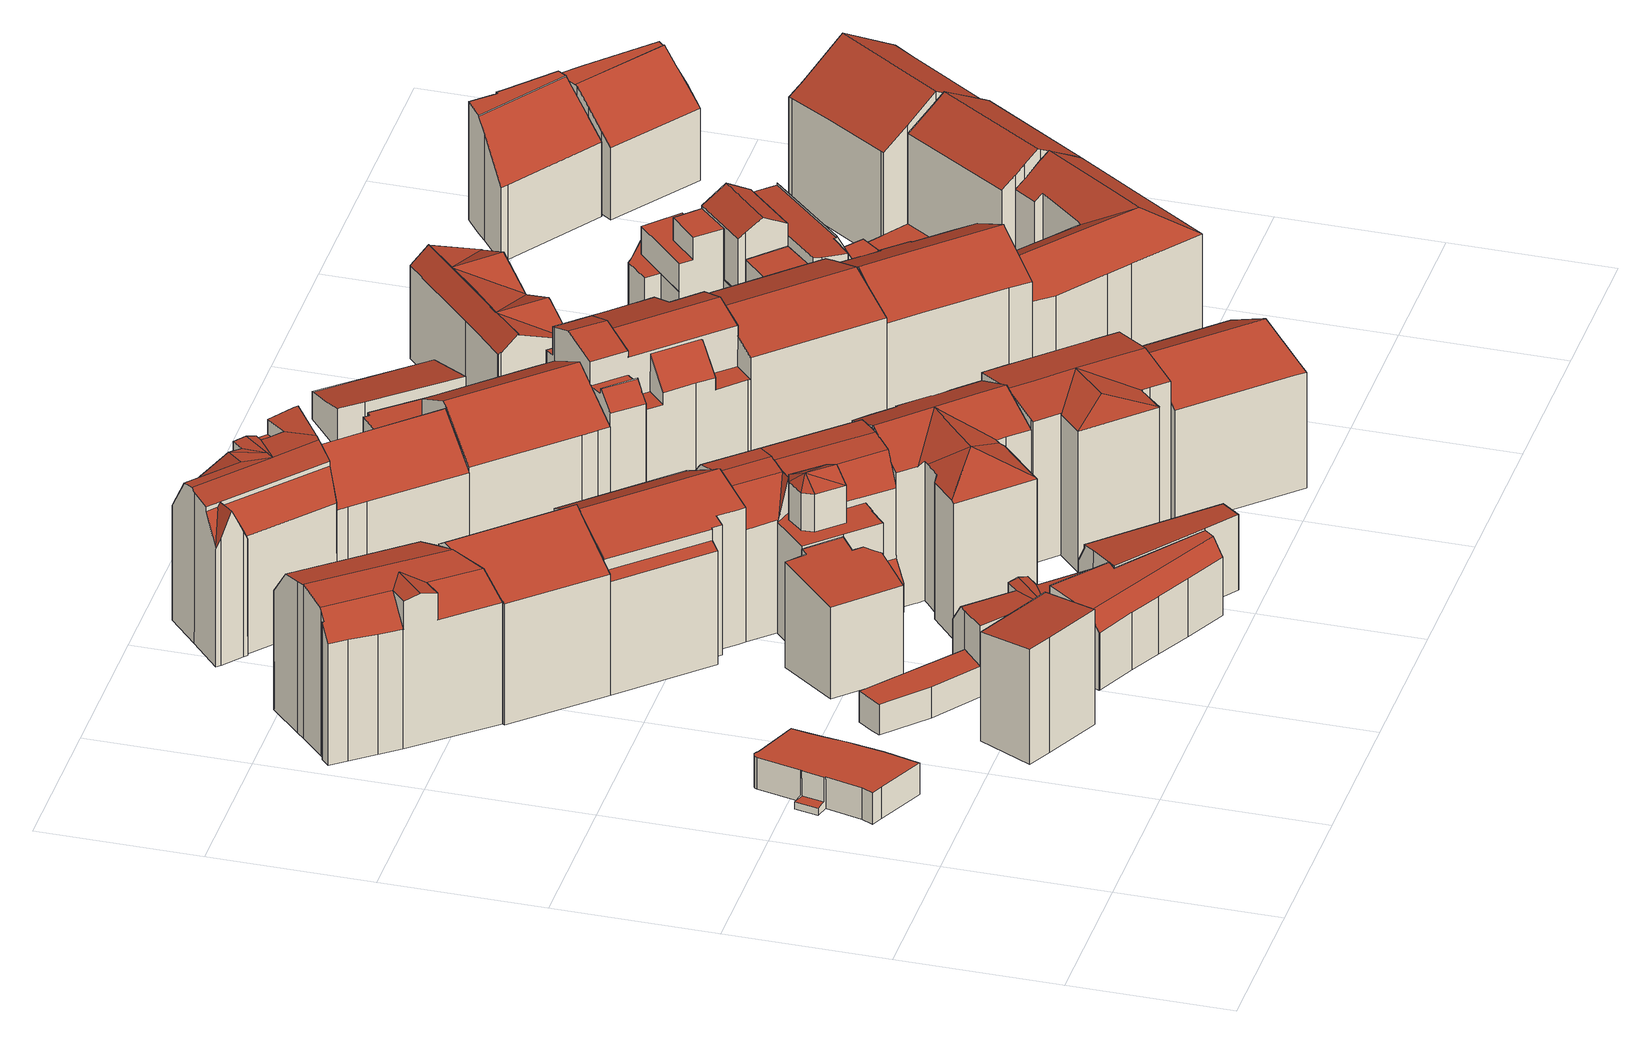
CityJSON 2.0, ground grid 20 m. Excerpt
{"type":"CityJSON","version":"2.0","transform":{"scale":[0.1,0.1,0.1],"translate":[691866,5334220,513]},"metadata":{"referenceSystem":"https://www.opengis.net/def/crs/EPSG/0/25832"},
"CityObjects":{
"building1":{"type":"Building","attributes":{"Gemeindeschluessel":"09162000","HoeheDach":"518.791","HoeheGrund":"514.599","Methode":"2000","NiedrigsteTraufeDesGebaeudes":"515.460","Geometrietyp2DReferenz":"3000","function":"31001_2000","roofType":"1000","measuredHeight":4.19},"geometry":[{"type":"MultiSurface","lod":"2","boundaries":[[[0,1,2,3]],[[4,5,6,7,8,9]],[[10,11,12,13]],[[14,15,1,0]],[[14,0,3,16,17,18,19,20,21,5,4,22,23,10,13,24,25,26,27,28]],[[29,30,17,16]],[[23,22,31,32,33,34]],[[8,7,33,32]],[[35,15,14,28]],[[8,32,31,9]],[[24,36,37,25]],[[20,38,39,21]],[[34,11,10,23]],[[25,37,40,26]],[[41,35,28,27]],[[39,6,5,21]],[[4,9,31,22]],[[13,12,36,24]],[[26,40,41,27]],[[18,42,43,19]],[[43,38,20,19]],[[17,30,42,18]],[[43,42,30,29,2,1,15,35,41,40,37,36,12,11,34,33,7,6,39,38]],[[2,29,16,3]]],"semantics":{"surfaces":[{"type":"WallSurface"},{"type":"GroundSurface"},{"type":"RoofSurface"}],"values":[0,0,0,0,1,0,0,0,0,2,0,0,0,0,0,0,0,0,0,0,0,0,2,0]}}]},
"building2":{"type":"Building","attributes":{"Gemeindeschluessel":"09162000","HoeheDach":"529.185","HoeheGrund":"513.930","Methode":"2000","NiedrigsteTraufeDesGebaeudes":"528.425","Geometrietyp2DReferenz":"3000","function":"31001_9998","roofType":"1000","measuredHeight":15.26,"storeysAboveGround":3},"geometry":[{"type":"MultiSurface","lod":"2","boundaries":[[[44,45,46,47]],[[48,49,50,51]],[[51,50,45,44]],[[47,46,52,53]],[[44,47,53,48,51]],[[50,49,52,46,45]],[[53,52,49,48]]],"semantics":{"surfaces":[{"type":"WallSurface"},{"type":"GroundSurface"},{"type":"RoofSurface"}],"values":[0,0,0,0,1,2,0]}}]},
"building3":{"type":"Building","attributes":{"Gemeindeschluessel":"09162000","HoeheDach":"534.584","HoeheGrund":"514.161","Methode":"2000","NiedrigsteTraufeDesGebaeudes":"529.910","Geometrietyp2DReferenz":"3000","function":"31001_1000","roofType":"3100","measuredHeight":20.42,"storeysAboveGround":5},"geometry":[{"type":"MultiSurface","lod":"2","boundaries":[[[54,55,56,57]],[[58,57,56,59,60]],[[61,62,63,64,65]],[[66,67,68]],[[69,70,71,66,68,72,73,74,75,76]],[[77,70,69,78]],[[65,64,79,80]],[[81,82,83,84]],[[85,86,72,68,87,79,64,63,88]],[[89,90,73,72,86]],[[91,71,70,77]],[[58,62,61,91,77,78,92,93,94,90,89,95,96,97,81,84,54,57]],[[62,58,60,88,63]],[[84,83,55,54]],[[79,98,80]],[[99,100,85,88,60,59]],[[82,81,97,101]],[[96,102,101,97]],[[95,89,86,85,100]],[[102,96,95,100,99]],[[78,69,76,92]],[[61,65,80,98,103,67,66,71,91]],[[93,75,74,94]],[[92,76,75,93]],[[103,98,79,87]],[[94,74,73,90]],[[82,101,102,99,59,56,55,83]],[[103,87,68,67]]],"semantics":{"surfaces":[{"type":"WallSurface"},{"type":"RoofSurface"},{"type":"GroundSurface"}],"values":[0,0,0,0,1,0,1,0,1,0,0,2,0,0,0,1,0,0,0,0,0,0,0,0,1,0,1,1]}}]},
"building4":{"type":"Building","attributes":{"Gemeindeschluessel":"09162000","HoeheDach":"517.897","HoeheGrund":"513.840","Methode":"1000","NiedrigsteTraufeDesGebaeudes":"517.897","Geometrietyp2DReferenz":"3000","function":"31001_2000","roofType":"1000","measuredHeight":4.06},"geometry":[{"type":"MultiSurface","lod":"2","boundaries":[[[104,105,106,107,108,109,110]],[[111,112,113,114,115,116,117]],[[117,106,105,111]],[[107,106,117,116,115,108]],[[111,105,104,112]],[[110,109,108,115,114,113]],[[112,104,110,113]]],"semantics":{"surfaces":[{"type":"RoofSurface"},{"type":"GroundSurface"},{"type":"WallSurface"}],"values":[0,1,2,2,2,2,2]}}]},
"building5":{"type":"Building","attributes":{"Gemeindeschluessel":"09162000","HoeheDach":"534.970","HoeheGrund":"514.170","Methode":"2000","NiedrigsteTraufeDesGebaeudes":"530.337","Geometrietyp2DReferenz":"3000","function":"31001_9998","roofType":"3100","measuredHeight":20.8,"storeysAboveGround":5},"geometry":[{"type":"MultiSurface","lod":"2","boundaries":[[[118,119,120,121,122,123,124]],[[125,126,127,128]],[[129,130,125,128,61,62,131,58,132,133,134,135]],[[134,120,119,135]],[[61,136,137,62]],[[137,124,123,58,131,62]],[[130,138,126,125]],[[126,138,118,124,137,136,127]],[[128,127,136,61]],[[133,121,120,134]],[[130,129,135,119,118,138]],[[58,123,122,132]],[[132,122,121,133]]],"semantics":{"surfaces":[{"type":"RoofSurface"},{"type":"WallSurface"},{"type":"GroundSurface"}],"values":[0,1,2,1,1,1,1,0,1,1,1,1,1]}}]},
"building6":{"type":"Building","attributes":{"Gemeindeschluessel":"09162000","HoeheDach":"528.688","HoeheGrund":"514.260","Methode":"2000","NiedrigsteTraufeDesGebaeudes":"526.468","Geometrietyp2DReferenz":"3000","function":"31001_9998","roofType":"2100","measuredHeight":14.43,"storeysAboveGround":3},"geometry":[{"type":"MultiSurface","lod":"2","boundaries":[[[139,140,141,142]],[[139,142,143,144,145,146,147,148,149,150,151]],[[151,152,140,139]],[[147,153,154,148]],[[148,154,155,149]],[[150,156,152,151]],[[146,157,153,147]],[[149,155,156,150]],[[157,158,159,160,141,140,152,156,155,154,153]],[[146,145,144,159,158,157]],[[160,159,144,143,142,141]]],"semantics":{"surfaces":[{"type":"WallSurface"},{"type":"GroundSurface"},{"type":"RoofSurface"}],"values":[0,1,0,0,0,0,0,0,2,0,0]}}]},
"building7":{"type":"Building","attributes":{"Gemeindeschluessel":"09162000","HoeheDach":"523.310","HoeheGrund":"513.849","Methode":"2000","NiedrigsteTraufeDesGebaeudes":"520.308","Geometrietyp2DReferenz":"3000","function":"31001_1000","roofType":"1000","measuredHeight":9.46,"storeysAboveGround":2},"geometry":[{"type":"MultiSurface","lod":"2","boundaries":[[[161,162,163,164,165]],[[166,167,168,169]],[[170,171,172,173]],[[171,174,166,169,172]],[[166,175,167]],[[176,177,170,173,178,179]],[[178,173,172,169,168]],[[180,165,164,181,182]],[[179,178,168,167,175,182,181,183,184]],[[183,181,164]],[[176,179,184,163,162]],[[171,170,177,161,165,180,174]],[[163,184,183,164]],[[180,182,175,166,174]],[[161,177,176,162]]],"semantics":{"surfaces":[{"type":"RoofSurface"},{"type":"WallSurface"},{"type":"GroundSurface"}],"values":[0,0,1,0,1,2,1,0,1,1,1,1,0,0,1]}}]},
"building8":{"type":"Building","attributes":{"Gemeindeschluessel":"09162000","HoeheDach":"524.839","HoeheGrund":"513.891","Methode":"2000","NiedrigsteTraufeDesGebaeudes":"521.469","Geometrietyp2DReferenz":"3000","function":"31001_1000","roofType":"2100","measuredHeight":10.95,"storeysAboveGround":3},"geometry":[{"type":"MultiSurface","lod":"2","boundaries":[[[185,186,187,188]],[[189,190,191,192,193,194]],[[189,194,186,185]],[[195,196,192,191]],[[197,198,199,177]],[[177,199,200,176]],[[201,202,198,197]],[[203,204,205,206]],[[207,208,202,201]],[[204,187,186,194,193,202,208,205]],[[176,200,196,195]],[[193,192,196,200,199,198,202]],[[189,185,188,203,206,207,201,197,177,176,195,191,190]],[[206,205,208,207]],[[204,203,188,187]]],"semantics":{"surfaces":[{"type":"WallSurface"},{"type":"RoofSurface"},{"type":"GroundSurface"}],"values":[0,0,0,0,0,0,0,0,0,1,0,1,2,0,0]}}]},
"building9":{"type":"Building","attributes":{"Gemeindeschluessel":"09162000","HoeheDach":"534.797","HoeheGrund":"514.160","Methode":"1000","NiedrigsteTraufeDesGebaeudes":"529.266","Geometrietyp2DReferenz":"3000","function":"31001_9998","roofType":"3100","measuredHeight":20.64,"storeysAboveGround":5},"geometry":[{"type":"MultiSurface","lod":"2","boundaries":[[[209,210,211,212,213,214,215]],[[216,217,218,219,220,221,222,213,212,211,125,223,130,224,135,225]],[[209,215,226,227]],[[211,210,228,125]],[[217,216,225,229,230,231]],[[218,232,233,219]],[[210,209,227,228]],[[234,235,236,135,224,130]],[[218,217,231,232]],[[135,236,229,225]],[[221,237,238,222]],[[239,232,231,230,229,236,235]],[[215,214,238,237,240,233,232,239,235,234,226]],[[222,238,214,213]],[[228,227,226,234,130,223,125]],[[220,219,233,240,237,221]]],"semantics":{"surfaces":[{"type":"WallSurface"},{"type":"GroundSurface"},{"type":"RoofSurface"}],"values":[0,1,0,0,0,0,2,0,0,0,0,2,2,0,0,0]}}]},
"building10":{"type":"Building","attributes":{"Gemeindeschluessel":"09162000","HoeheDach":"524.692","HoeheGrund":"514.184","Methode":"2000","NiedrigsteTraufeDesGebaeudes":"520.657","Geometrietyp2DReferenz":"3000","function":"31001_1000","roofType":"1000","measuredHeight":10.51,"storeysAboveGround":2},"geometry":[{"type":"MultiSurface","lod":"2","boundaries":[[[241,242,243,244,245,246]],[[246,245,247,248]],[[243,242,249,250]],[[250,251,244,243]],[[252,253,254,255]],[[256,257,253,252]],[[258,249,242,241]],[[247,245,244,251,254,253,257]],[[248,247,257,256]],[[255,258,241,246,248,256,252]],[[255,254,251,250,249,258]]],"semantics":{"surfaces":[{"type":"WallSurface"},{"type":"RoofSurface"},{"type":"GroundSurface"}],"values":[0,0,1,0,0,0,0,1,0,2,0]}}]},
"building11":{"type":"Building","attributes":{"Gemeindeschluessel":"09162000","HoeheDach":"534.163","HoeheGrund":"513.798","Methode":"2000","NiedrigsteTraufeDesGebaeudes":"529.046","Geometrietyp2DReferenz":"3000","function":"31001_1000","roofType":"3100","measuredHeight":20.36,"storeysAboveGround":4},"geometry":[{"type":"MultiSurface","lod":"2","boundaries":[[[259,260,261,262]],[[263,264,265,266,267,268]],[[269,270,271,272,273]],[[274,275,276,277,278,279]],[[280,281,282,283,284]],[[285,286,287,265,264,288,289]],[[290,260,259]],[[263,268,291,292]],[[266,293,294,267]],[[295,296,297,298,299,300]],[[299,298,301,302]],[[283,300,299,302,284]],[[303,304,305,290,293]],[[306,307,308,309,310]],[[311,312,313,314]],[[301,298,297,315,293,266,265,287]],[[281,280,271,270]],[[306,310,316,317,274,279]],[[316,310,309,318]],[[296,319,320,315,297]],[[272,301,321,285,289,273]],[[278,307,306,279]],[[296,295,282,281,270,269,288,264,263,292,311,314,322,323,317,316,318,319]],[[293,315,320,308,307,324,303]],[[322,314,313,325,262]],[[269,273,289,288]],[[277,324,307,278]],[[305,326,260,290]],[[293,290,259,294]],[[275,304,303,276]],[[292,291,312,311]],[[301,287,286,321]],[[283,282,295,300]],[[323,322,262,261,326,305,304,275]],[[272,271,280,284,302,301]],[[294,259,262,325]],[[276,303,324,277]],[[321,286,285]],[[274,317,323,275]],[[318,309,308,320,319]],[[294,325,313,312,291,268,267]],[[260,326,261]]],"semantics":{"surfaces":[{"type":"RoofSurface"},{"type":"WallSurface"},{"type":"GroundSurface"}],"values":[0,1,1,0,1,1,0,1,0,1,1,0,0,0,1,0,1,1,1,1,0,1,2,0,1,1,1,0,0,1,1,1,1,1,0,0,1,0,1,1,0,1]}}]},
"building12":{"type":"Building","attributes":{"Gemeindeschluessel":"09162000","HoeheDach":"535.360","HoeheGrund":"514.207","Methode":"2000","NiedrigsteTraufeDesGebaeudes":"517.905","Geometrietyp2DReferenz":"3000","function":"31001_9998","roofType":"3100","measuredHeight":21.15,"storeysAboveGround":4},"geometry":[{"type":"MultiSurface","lod":"2","boundaries":[[[327,328,329]],[[330,331,332,333,334,335,336]],[[331,337,332]],[[338,339,340,341]],[[332,337,342,343,344,345,346]],[[347,348,349,350]],[[351,352,353,354]],[[355,352,351,356]],[[217,218,335,334,357]],[[218,219,358,336,335]],[[359,360,338,341]],[[361,329,362,363,364,365]],[[349,348,366]],[[367,366,368]],[[333,346,369,357,334]],[[353,370,371,354]],[[366,372,373]],[[349,366,367]],[[374,375,376,377]],[[361,365,378,376,375,371,370,379,347,350,380,381,382,327,329]],[[383,378,365,364]],[[348,340,339,366]],[[384,385,355,356,374,377,383,364,363,219,218,217,225,386]],[[362,329,330,336,358]],[[366,373,368]],[[338,360,342,337,387,328]],[[379,341,340,348,347]],[[350,349,367,380]],[[328,372,339,338]],[[332,346,333]],[[382,373,372,328,327]],[[339,372,366]],[[355,385,343,342,360,359,352]],[[380,367,368,381]],[[225,217,357,369,388]],[[329,328,330,329,361]],[[384,344,343,385]],[[330,387,337,331]],[[225,388,389,386]],[[363,362,358,219]],[[346,345,389,388,369]],[[384,386,389,345,344]],[[374,356,351,354,371,375]],[[328,387,330]],[[381,368,373,382]],[[359,341,379,370,353,352]],[[377,376,378,383]]],"semantics":{"surfaces":[{"type":"WallSurface"},{"type":"RoofSurface"},{"type":"GroundSurface"}],"values":[0,1,0,0,1,0,1,0,0,0,1,0,1,1,1,0,1,1,0,1,0,1,2,1,1,1,0,0,0,0,0,1,0,0,0,1,0,0,0,0,1,0,0,0,0,0,0]}}]},
"building13":{"type":"Building","attributes":{"Gemeindeschluessel":"09162000","HoeheDach":"534.584","HoeheGrund":"513.680","Methode":"2000","NiedrigsteTraufeDesGebaeudes":"531.739","Geometrietyp2DReferenz":"3000","function":"31001_1000","roofType":"3100","measuredHeight":20.9,"storeysAboveGround":4},"geometry":[{"type":"MultiSurface","lod":"2","boundaries":[[[390,391,392,393]],[[394,395,396,397,398,399,400,401,402,392,391,403,404,405,406,407,408]],[[409,410,411,412,413]],[[414,415,416,417]],[[418,419,420,421]],[[422,408,407,423]],[[420,413,412,424,425,421]],[[414,426,427,398,397,415]],[[428,399,398,427]],[[418,429,430,431,432,419]],[[433,434,395,394,408,435]],[[436,403,391,390]],[[411,410,437,438,439,440,441,442]],[[401,400,399,428,443,444,445,402]],[[405,404,403,436,446,447,448,406]],[[449,450,451,452,395,453,409]],[[431,454,449,409,432]],[[455,454,431,430]],[[456,457,439,438,434,433,435,458]],[[458,435,408,422]],[[393,392,402,445]],[[419,432,409,413,420]],[[455,459,460,461,451,450,449,454]],[[462,463,417,416,464,452,451,461]],[[423,407,406,448]],[[464,416,415,397,396,395,452]],[[424,412,411,442]],[[438,437,410,409,453,395,434]],[[426,414,417,463,462,461,460,459,455,430,429,418,421,425,424,442,441,440,439,457,456,458,422,423,448,447,446,436,390,393,445,444,443,428,427]]],"semantics":{"surfaces":[{"type":"WallSurface"},{"type":"RoofSurface"},{"type":"GroundSurface"}],"values":[0,1,1,0,0,0,0,0,0,0,1,0,0,0,0,1,1,0,0,0,0,1,0,0,0,1,0,1,2]}}]},
"building14":{"type":"Building","attributes":{"Gemeindeschluessel":"09162000","HoeheDach":"533.730","HoeheGrund":"514.150","Methode":"2000","NiedrigsteTraufeDesGebaeudes":"528.420","Geometrietyp2DReferenz":"3000","function":"31001_1000","roofType":"3100","measuredHeight":19.58,"storeysAboveGround":5},"geometry":[{"type":"MultiSurface","lod":"2","boundaries":[[[465,466,467,468]],[[469,470,471,472,465,468,473,474,475,476,477,478]],[[475,479,480,476]],[[481,482,483,480,479,484,485,486,487]],[[475,474,488,484,479]],[[470,489,490,471]],[[491,490,489,492,481,487,467,466]],[[472,491,466,465]],[[473,468,467,487,486]],[[484,488,485]],[[477,483,482,478]],[[469,478,482,481,492]],[[469,492,489,470]],[[474,473,486,485,488]],[[476,480,483,477]],[[471,490,491,472]]],"semantics":{"surfaces":[{"type":"WallSurface"},{"type":"GroundSurface"},{"type":"RoofSurface"}],"values":[0,1,0,2,0,0,2,0,0,2,0,0,0,0,0,0]}}]},
"building15":{"type":"Building","attributes":{"Gemeindeschluessel":"09162000","HoeheDach":"534.532","HoeheGrund":"514.064","Methode":"2000","NiedrigsteTraufeDesGebaeudes":"529.172","Geometrietyp2DReferenz":"3000","function":"31001_1000","roofType":"3100","measuredHeight":20.47,"storeysAboveGround":5},"geometry":[{"type":"MultiSurface","lod":"2","boundaries":[[[493,494,495,496,497]],[[497,496,498,499]],[[500,501,502,470]],[[501,498,496,495,503,504,502]],[[469,504,503,505,478]],[[495,494,506,507,505,503]],[[499,498,501,500]],[[470,502,504,469]],[[478,505,507,508]],[[508,507,506,509]],[[509,506,494,493]],[[469,478,508,509,493,497,499,500,470]]],"semantics":{"surfaces":[{"type":"WallSurface"},{"type":"RoofSurface"},{"type":"GroundSurface"}],"values":[0,0,0,1,0,1,0,0,0,0,0,2]}}]},
"building16":{"type":"Building","attributes":{"Gemeindeschluessel":"09162000","HoeheDach":"534.280","HoeheGrund":"514.290","Methode":"2000","NiedrigsteTraufeDesGebaeudes":"533.108","Geometrietyp2DReferenz":"3000","function":"31001_1000","roofType":"3100","measuredHeight":19.99,"storeysAboveGround":4},"geometry":[{"type":"MultiSurface","lod":"2","boundaries":[[[510,511,512,513,514,515]],[[516,517,518,519,520,521]],[[522,523,524,525]],[[526,527,528,529,530,531,532,533,534,535,518,517]],[[512,511,527,526,517,516,536]],[[537,538,539,510]],[[540,541,542,543,544,545,538,537]],[[546,531,530,547]],[[513,512,536,548]],[[538,545,544,527,539]],[[549,522,525,550,543,542,541,540,515,514,513,548,521,520,519,551,552,553,554,546,547]],[[540,537,510,515]],[[535,534,533,532,531,546,554,553,552,551,519,518]],[[555,524,523,529,528,527,544]],[[539,527,511,510]],[[548,536,516,521]],[[550,525,524,555,544,543]],[[522,549,547,530,529,523]]],"semantics":{"surfaces":[{"type":"WallSurface"},{"type":"RoofSurface"},{"type":"GroundSurface"}],"values":[0,0,0,1,1,1,0,0,0,1,2,0,0,1,1,0,0,0]}}]},
"building17":{"type":"Building","attributes":{"Gemeindeschluessel":"09162000","HoeheDach":"533.535","HoeheGrund":"514.350","Methode":"2000","NiedrigsteTraufeDesGebaeudes":"529.791","Geometrietyp2DReferenz":"3000","function":"31001_9998","roofType":"3100","measuredHeight":19.18,"storeysAboveGround":5},"geometry":[{"type":"MultiSurface","lod":"2","boundaries":[[[556,557,558,559]],[[560,561,562,563,564,565,566,567,568,556,559]],[[569,570,571,568,567,566]],[[564,563,572,573,574,565]],[[575,576,577,558,557,571,570]],[[568,571,557,556]],[[562,578,572,563]],[[562,561,560,559,558,577,576,578]],[[573,572,578,576,575,570,569,574]],[[565,574,569,566]]],"semantics":{"surfaces":[{"type":"WallSurface"},{"type":"GroundSurface"},{"type":"RoofSurface"}],"values":[0,1,0,0,2,0,0,0,2,0]}}]},
"building18":{"type":"Building","attributes":{"Gemeindeschluessel":"09162000","HoeheDach":"537.340","HoeheGrund":"514.102","Methode":"2000","NiedrigsteTraufeDesGebaeudes":"529.430","Geometrietyp2DReferenz":"3000","function":"31001_1000","roofType":"3100","measuredHeight":23.24,"storeysAboveGround":5},"geometry":[{"type":"MultiSurface","lod":"2","boundaries":[[[579,580,581,582]],[[583,584,585,586]],[[497,587,588,589,590,591,592,593,493]],[[594,595,596,597]],[[598,599,600,601,602]],[[599,603,604,600]],[[605,606,607,582,581,608]],[[609,610,611,586,585,612]],[[609,612,613,614]],[[595,615,616,596]],[[589,588,617,618]],[[607,619,620,579,582]],[[621,601,600,604,622,623,620,619,624]],[[625,626,627,628,598,602,629]],[[605,630,631,497,493,610,609,614,632,626,625,629,621,624,606]],[[583,586,611,633]],[[623,634,635,591,590,636,597,596,616,580,579,620]],[[629,602,601,621]],[[584,637,638,635,634,639]],[[633,640,637,584,583]],[[638,637,640,593,592]],[[624,619,607,606]],[[584,639,622,604,603,628,627,641,613,612,585]],[[594,597,636,618,617,642]],[[598,628,603,599]],[[632,641,627,626]],[[630,605,608,615,595,594,642,643]],[[623,622,639,634]],[[610,493,593,640,633,611]],[[644,643,642,617,588,587]],[[638,592,591,635]],[[608,581,580,616,615]],[[614,613,641,632]],[[630,643,644,631]],[[631,644,587,497]],[[618,636,590,589]]],"semantics":{"surfaces":[{"type":"WallSurface"},{"type":"RoofSurface"},{"type":"GroundSurface"}],"values":[0,0,0,1,1,0,0,0,0,0,0,1,0,0,2,1,0,0,0,0,1,0,1,0,0,0,0,1,0,1,1,1,0,0,0,1]}}]},
"building19":{"type":"Building","attributes":{"Gemeindeschluessel":"09162000","HoeheDach":"517.047","HoeheGrund":"513.589","Methode":"1000","NiedrigsteTraufeDesGebaeudes":"517.047","Geometrietyp2DReferenz":"3000","function":"31001_2463","roofType":"1000","measuredHeight":3.46,"storeysAboveGround":1},"geometry":[{"type":"MultiSurface","lod":"2","boundaries":[[[645,646,647,648]],[[649,650,651,652]],[[653,645,648,654,655,649,652]],[[655,656,650,649]],[[654,657,656,655]],[[648,647,657,654]],[[652,651,658,653]],[[646,658,651,650,656,657,647]],[[646,645,653,658]]],"semantics":{"surfaces":[{"type":"WallSurface"},{"type":"GroundSurface"},{"type":"RoofSurface"}],"values":[0,0,1,0,0,0,0,2,0]}}]},
"building20":{"type":"Building","attributes":{"Gemeindeschluessel":"09162000","HoeheDach":"535.120","HoeheGrund":"513.700","Methode":"2000","NiedrigsteTraufeDesGebaeudes":"529.610","Geometrietyp2DReferenz":"3000","function":"31001_1000","roofType":"3100","measuredHeight":21.42,"storeysAboveGround":4},"geometry":[{"type":"MultiSurface","lod":"2","boundaries":[[[659,601,660,661]],[[662,663,601,659,664,665]],[[661,660,666,667]],[[668,669,662,665]],[[670,671,672,673,668,665,664,659,661,667,674,675]],[[674,676,677,675]],[[678,679,680,666,660,601,663]],[[668,673,672,679,678,669]],[[681,666,680,682]],[[682,683,677,676,681]],[[669,678,663,662]],[[666,681,676,674,667]],[[672,671,670,675,677,683,682,680,679]]],"semantics":{"surfaces":[{"type":"WallSurface"},{"type":"GroundSurface"},{"type":"RoofSurface"}],"values":[0,0,0,0,1,0,2,0,0,2,2,0,0]}}]},
"building21":{"type":"Building","attributes":{"Gemeindeschluessel":"09162000","HoeheDach":"518.459","HoeheGrund":"513.050","Methode":"1000","NiedrigsteTraufeDesGebaeudes":"516.448","Geometrietyp2DReferenz":"3000","function":"31001_9998","roofType":"2100","measuredHeight":5.41},"geometry":[{"type":"MultiSurface","lod":"2","boundaries":[[[684,685,686,687,688,689]],[[690,691,692,693]],[[690,694,686,685,695,691]],[[696,697,689,688,698,699]],[[694,690,693,700,699,698,688,687,686]],[[700,693,692,701,696,699]],[[701,692,691,695,685,684,689,697,696]]],"semantics":{"surfaces":[{"type":"WallSurface"},{"type":"GroundSurface"},{"type":"RoofSurface"}],"values":[0,0,0,0,1,0,2]}}]},
"building22":{"type":"Building","attributes":{"Gemeindeschluessel":"09162000","HoeheDach":"535.280","HoeheGrund":"514.310","Methode":"2000","NiedrigsteTraufeDesGebaeudes":"529.370","Geometrietyp2DReferenz":"3000","function":"31001_9998","roofType":"3100","measuredHeight":20.97,"storeysAboveGround":4},"geometry":[{"type":"MultiSurface","lod":"2","boundaries":[[[702,703,704,705]],[[706,707,708,709,710,711]],[[712,713,714,715]],[[702,716,717,718,719,703]],[[720,721,722,723,724,725,726,727,728,729,730,712,715,731,732,733,711,710,709,717,716,702,705,734]],[[735,736,737,738,704,703,719,718,708,707,706,739,740,741,742,743]],[[726,725,744,745,746,727]],[[705,704,738,734]],[[723,747,748,724]],[[746,743,742,729,728,727]],[[734,738,737,720]],[[709,708,718,717]],[[749,741,740,750]],[[724,748,744,725]],[[742,741,749,713,712,730,729]],[[715,714,751,731]],[[723,722,721,720,737,736,752,747]],[[750,751,714,713,749]],[[732,731,751,750,740]],[[745,744,748,747,752,736,735,743,746]],[[739,706,711,733,732,740]]],"semantics":{"surfaces":[{"type":"WallSurface"},{"type":"GroundSurface"},{"type":"RoofSurface"}],"values":[0,0,0,0,1,2,0,0,0,0,0,0,0,0,0,0,0,2,0,2,0]}}]},
"building23":{"type":"Building","attributes":{"Gemeindeschluessel":"09162000","HoeheDach":"527.920","HoeheGrund":"513.430","Methode":"2000","NiedrigsteTraufeDesGebaeudes":"519.860","Geometrietyp2DReferenz":"3000","function":"31001_1000","roofType":"3200","measuredHeight":14.49,"storeysAboveGround":4},"geometry":[{"type":"MultiSurface","lod":"2","boundaries":[[[753,754,755,756,757,758,759,760,761,762]],[[763,764,765,766,767]],[[768,769,770,771,772,773,774,775,776,777,778,779]],[[780,781,779,778,754]],[[782,783,784,785]],[[786,787,757,756]],[[788,789,783,782]],[[777,776,756,755,754]],[[790,791,792,793]],[[792,791,794,795]],[[776,775,756]],[[794,779,781,795]],[[796,797,780,753,762,798,799]],[[785,784,800,801]],[[765,764,802,803]],[[778,777,754]],[[780,754,753]],[[800,804,805,806,807,801]],[[763,767,808,809]],[[766,810,811,787,786,767]],[[799,798,789,788]],[[812,781,780,797]],[[813,803,802,809,808,774,773]],[[803,813,773,772,771,770,769,768,790,793,812,797,796,799,788,782,785,801,807,806,814,811,810,766,765]],[[775,774,808,767,786,756]],[[793,792,795,781,812]],[[802,764,763,809]],[[757,787,811,814,806,805,758]],[[789,798,762,761,760,759,758,805,804,800,784,783]],[[794,791,790,768,779]]],"semantics":{"surfaces":[{"type":"WallSurface"},{"type":"RoofSurface"},{"type":"GroundSurface"}],"values":[0,0,0,1,0,1,0,1,0,1,1,0,0,0,0,1,1,0,0,0,0,0,0,2,1,0,1,0,1,0]}}]},
"building24":{"type":"Building","attributes":{"Gemeindeschluessel":"09162000","HoeheDach":"531.991","HoeheGrund":"514.170","Methode":"2000","NiedrigsteTraufeDesGebaeudes":"528.781","Geometrietyp2DReferenz":"3000","function":"31001_9998","roofType":"3100","measuredHeight":17.82,"storeysAboveGround":5},"geometry":[{"type":"MultiSurface","lod":"2","boundaries":[[[815,816,817,818]],[[819,820,821,822,823,824,825,826,827,828]],[[829,830,831,832,833,834]],[[827,826,835,836,837,838,839,840]],[[841,828,827,840]],[[842,843,844,845]],[[846,847,848,849,850,851]],[[852,853,829,834,854,855,856,857]],[[837,836,843,842]],[[824,858,846,851,859,817,816,831,830,829,853]],[[860,861,862,863,864,865,866,841,840,839,838,837,842,845,867,856,855,854,834,833,832,815,818,868,850,849,848,869]],[[865,820,819,866]],[[825,824,853,852,857,870,844,843,836,835,826]],[[868,859,851,850]],[[832,831,816,815]],[[862,861,871,823,822,863]],[[864,863,822,821,820,865]],[[867,870,857,856]],[[823,871,872,873,847,846,858,824]],[[818,817,859,868]],[[845,844,870,867]],[[866,819,828,841]],[[861,860,869,873,872,871]],[[848,847,873,869]]],"semantics":{"surfaces":[{"type":"WallSurface"},{"type":"RoofSurface"},{"type":"GroundSurface"}],"values":[0,1,0,0,0,0,0,0,0,1,2,0,1,0,0,0,0,0,1,0,0,0,0,0]}}]},
"building25":{"type":"Building","attributes":{"Gemeindeschluessel":"09162000","HoeheDach":"516.719","HoeheGrund":"514.380","Methode":"1000","NiedrigsteTraufeDesGebaeudes":"516.719","Geometrietyp2DReferenz":"3000","function":"31001_2000","roofType":"1000","measuredHeight":2.34},"geometry":[{"type":"MultiSurface","lod":"2","boundaries":[[[874,875,876,877]],[[878,879,880,881]],[[882,878,881,883,884,885,886,887,888,889,890,891,892,893,894,895,874,877]],[[895,896,875,874]],[[891,897,898,892]],[[887,886,899,900,901,888]],[[884,902,903,885]],[[883,904,902,884]],[[898,905,906,894,893,892]],[[877,876,907,882]],[[908,909,901,900,899,903,902,904,880,879,907,876,875,896,906,905,898,897]],[[886,885,903,899]],[[881,880,904,883]],[[894,906,896,895]],[[888,901,909,889]],[[882,907,879,878]],[[890,889,909,908,897,891]]],"semantics":{"surfaces":[{"type":"WallSurface"},{"type":"GroundSurface"},{"type":"RoofSurface"}],"values":[0,0,1,0,0,0,0,0,0,0,2,0,0,0,0,0,0]}}]},
"building26":{"type":"Building","attributes":{"Gemeindeschluessel":"09162000","HoeheDach":"534.510","HoeheGrund":"513.670","Methode":"2000","NiedrigsteTraufeDesGebaeudes":"525.480","Geometrietyp2DReferenz":"3000","function":"31001_1000","roofType":"3100","measuredHeight":20.84,"storeysAboveGround":5},"geometry":[{"type":"MultiSurface","lod":"2","boundaries":[[[910,911,912,913]],[[914,915,916,917]],[[918,919,920,921,922,923]],[[924,925,926,927]],[[928,929,926,925,930,931,932,933,934,935]],[[936,923,937,938]],[[939,940,941,942]],[[938,937,943,944]],[[911,945,946,912]],[[947,940,939,948,949,950]],[[913,912,946,951,952]],[[931,930,953,916,915,954,955,956,932]],[[675,957,958,953,930,925,924]],[[959,927,926,929,960,961]],[[958,957,675,962,674,963,952,951,964,936,938,944,965,966,967,968,949,948,939,942,969,970,914,917]],[[962,675,924,927,959,674]],[[946,945,928,935,971]],[[972,934,933,956,973,974,920,919,918]],[[933,932,956]],[[922,921,975,976,977,978,941,940,947,950,979,980,981,982,943,937,923]],[[980,979,950,949,968,967,966,981]],[[961,960,929,928,945,911,910]],[[955,973,956]],[[972,971,935,934]],[[974,973,955,954,977,976,975,921,920]],[[917,916,953,958]],[[943,982,981,966,965,944]],[[964,951,946,971,972,918,923,936]],[[914,970,969,942,941,978,977,954,915]],[[963,674,959,961,910,913,952]]],"semantics":{"surfaces":[{"type":"RoofSurface"},{"type":"WallSurface"},{"type":"GroundSurface"}],"values":[0,1,1,0,1,1,1,1,1,1,1,0,1,0,2,1,0,0,1,0,1,1,1,1,1,1,1,1,1,1]}}]},
"building27":{"type":"Building","attributes":{"Gemeindeschluessel":"09162000","HoeheDach":"530.989","HoeheGrund":"513.880","Methode":"2000","NiedrigsteTraufeDesGebaeudes":"525.850","Geometrietyp2DReferenz":"3000","function":"31001_9998","roofType":"1000","measuredHeight":17.11,"storeysAboveGround":4},"geometry":[{"type":"MultiSurface","lod":"2","boundaries":[[[983,984,985,986]],[[987,988,989,990]],[[990,989,984,983]],[[991,992,993,994,995,987,990,983,986,996,997,998]],[[993,992,999,1000,1001,1002,994]],[[994,1002,1003,995]],[[998,1004,1005,991]],[[1001,1000,1006,1007]],[[986,985,1008,996]],[[988,1003,1002,1001,1007,1008,985,984,989]],[[995,1003,988,987]],[[991,1005,999,992]],[[1007,1006,1004,998,997,996,1008]],[[999,1005,1004,1006,1000]]],"semantics":{"surfaces":[{"type":"WallSurface"},{"type":"GroundSurface"},{"type":"RoofSurface"}],"values":[0,0,0,1,0,0,0,0,0,2,0,0,0,2]}}]},
"building28":{"type":"Building","attributes":{"Gemeindeschluessel":"09162000","HoeheDach":"518.277","HoeheGrund":"514.210","Methode":"1000","NiedrigsteTraufeDesGebaeudes":"518.277","Geometrietyp2DReferenz":"3000","function":"31001_2000","roofType":"1000","measuredHeight":4.07},"geometry":[{"type":"MultiSurface","lod":"2","boundaries":[[[1009,1010,1011,1012,1013,1014]],[[1015,1016,1009,1014]],[[1017,1018,1019,1020,1012,1011]],[[1016,1021,1022,1023,1024,1018,1017,1011,1010,1009]],[[1019,1018,1024,1025]],[[1025,1026,1027,1028,1015,1014,1013,1012,1020,1019]],[[1027,1022,1021,1028]],[[1025,1024,1023,1026]],[[1026,1023,1022,1027]],[[1028,1021,1016,1015]]],"semantics":{"surfaces":[{"type":"WallSurface"},{"type":"RoofSurface"},{"type":"GroundSurface"}],"values":[0,0,0,1,0,2,0,0,0,0]}}]},
"building29":{"type":"Building","attributes":{"Gemeindeschluessel":"09162000","HoeheDach":"517.603","HoeheGrund":"514.240","Methode":"1000","NiedrigsteTraufeDesGebaeudes":"517.603","Geometrietyp2DReferenz":"3000","function":"31001_9998","roofType":"1000","measuredHeight":3.36,"storeysAboveGround":1},"geometry":[{"type":"MultiSurface","lod":"2","boundaries":[[[1025,1029,1030,1019]],[[1031,1032,1033,1034,1035,1025,1019,1036,1037]],[[1019,1030,1038,1036]],[[1039,1040,1041,1042,1043,1038,1030,1029,1044]],[[1036,1038,1043,1037]],[[1032,1031,1037,1043,1042,1041]],[[1033,1032,1041,1040,1039,1034]],[[1035,1044,1029,1025]],[[1034,1039,1044,1035]]],"semantics":{"surfaces":[{"type":"WallSurface"},{"type":"GroundSurface"},{"type":"RoofSurface"}],"values":[0,1,0,2,0,0,0,0,0]}}]},
"building30":{"type":"Building","attributes":{"Gemeindeschluessel":"09162000","HoeheDach":"532.850","HoeheGrund":"514.250","Methode":"2000","NiedrigsteTraufeDesGebaeudes":"528.921","Geometrietyp2DReferenz":"3000","function":"31001_9998","roofType":"3100","measuredHeight":18.6,"storeysAboveGround":5},"geometry":[{"type":"MultiSurface","lod":"2","boundaries":[[[1032,1045,1046,1037]],[[1047,1048,1049,1050,1051,1052]],[[1053,1054,873,869]],[[848,847,1055,850]],[[1056,869,873,1057,847,848]],[[1055,847,1057,873,1054,1058,1048,1047,1059]],[[1037,1046,1052,1051]],[[1060,850,1055,1059,1061,868]],[[818,1062,1045,1032]],[[1058,1054,1053,1063,1049,1048]],[[1062,1061,1059,1047,1052,1046,1045]],[[868,1061,1062,818]],[[869,1056,848,850,1060,868,818,1032,1037,1051,1050,1049,1063,1053]]],"semantics":{"surfaces":[{"type":"WallSurface"},{"type":"RoofSurface"},{"type":"GroundSurface"}],"values":[0,0,0,0,0,1,0,0,0,0,1,0,2]}}]},
"building31":{"type":"Building","attributes":{"Gemeindeschluessel":"09162000","HoeheDach":"529.624","HoeheGrund":"513.860","Methode":"2000","NiedrigsteTraufeDesGebaeudes":"523.784","Geometrietyp2DReferenz":"3000","function":"31001_1000","roofType":"2100","measuredHeight":15.76,"storeysAboveGround":1},"geometry":[{"type":"MultiSurface","lod":"2","boundaries":[[[1064,1065,1066,1067,1068,1069]],[[1070,1071,1072,1073,1074,1075,1076,1077,1078,1079,1080,1081,1082,1068,1067,1066]],[[1072,1083,1084,1073]],[[1085,1086,1069,1068,1082,1081]],[[1087,1088,1089,1090]],[[1091,1084,1083,1092,1087,1090,1093,1094]],[[1071,1092,1083,1072]],[[1087,1092,1071,1070,1066,1065,1088]],[[1073,1084,1091,1074]],[[1095,1085,1081,1080,1079,1096]],[[1093,1090,1089,1097,1096,1079,1078,1077,1076]],[[1075,1094,1093,1076]],[[1074,1091,1094,1075]],[[1088,1065,1064,1069,1086,1085,1095,1096,1097,1089]]],"semantics":{"surfaces":[{"type":"WallSurface"},{"type":"GroundSurface"},{"type":"RoofSurface"}],"values":[0,1,0,0,0,2,0,0,0,0,0,0,0,2]}}]},
"building32":{"type":"Building","attributes":{"Gemeindeschluessel":"09162000","HoeheDach":"533.400","HoeheGrund":"514.120","Methode":"2000","NiedrigsteTraufeDesGebaeudes":"528.302","Geometrietyp2DReferenz":"3000","function":"31001_9998","roofType":"3100","measuredHeight":19.28,"storeysAboveGround":5},"geometry":[{"type":"MultiSurface","lod":"2","boundaries":[[[1098,1099,1100,1101]],[[1101,1100,1102,1103]],[[1104,1105,1106,1107]],[[1108,1109,1110,1111,1112,1113]],[[1114,1115,1116,1117,1099,1098]],[[1118,1119,1116,1115]],[[1108,1113,1119,1118]],[[1103,1102,1120,1121]],[[1120,1122,1105,1104,1123,1121]],[[1100,1099,1117,1124,1125,1126,1106,1105,1122,1120,1102]],[[1109,1108,1118,1115,1114,1098,1101,1103,1121,1123,1104,1107,1127,1128,1129,1110]],[[1126,1125,1128,1127,1107,1106]],[[1124,1111,1110,1129,1128,1125]],[[1116,1119,1113,1112,1111,1124,1117]]],"semantics":{"surfaces":[{"type":"WallSurface"},{"type":"RoofSurface"},{"type":"GroundSurface"}],"values":[0,0,0,0,0,0,0,0,0,1,2,0,0,1]}}]},
"building33":{"type":"Building","attributes":{"Gemeindeschluessel":"09162000","HoeheDach":"529.264","HoeheGrund":"514.170","Methode":"2000","NiedrigsteTraufeDesGebaeudes":"523.784","Geometrietyp2DReferenz":"3000","function":"31001_1000","roofType":"2100","measuredHeight":15.09,"storeysAboveGround":1},"geometry":[{"type":"MultiSurface","lod":"2","boundaries":[[[1130,1131,1132,1133,1134,1135]],[[1136,1137,1138,1139,1140,1141]],[[1142,1135,1134,1133,1143,1144,1145]],[[1146,1147,1148,1149]],[[1150,1144,1143,1151]],[[1131,1130,1152,1140,1139,1138,1153,1154,1146,1149,1155,1150,1151,1132]],[[1153,1156,1157,1154]],[[1154,1157,1147,1146]],[[1138,1137,1156,1153]],[[1137,1136,1141,1158,1159,1148,1147,1157,1156]],[[1141,1140,1152,1130,1135,1142,1158]],[[1148,1159,1145,1144,1150,1155,1149]],[[1145,1159,1158,1142]],[[1133,1132,1151,1143]]],"semantics":{"surfaces":[{"type":"WallSurface"},{"type":"RoofSurface"},{"type":"GroundSurface"}],"values":[0,0,1,0,0,2,0,0,0,1,0,0,0,0]}}]}
},
"vertices":[
[139,375,16],[139,375,58],[137,357,58],[137,357,16],[43,354,16],[59,350,16],[59,350,58],[58,351,58],[58,351,25],[43,354,25],[77,435,16],[77,435,58],[79,438,58],[79,438,16],[142,394,16],[142,394,58],[134,339,16],[127,301,16],[115,256,16],[56,284,16],[41,290,16],[48,304,16],[49,383,16],[65,379,16],[82,439,16],[85,440,16],[87,439,16],[91,436,16],[146,414,16],[134,339,58],[127,301,58],[49,383,25],[64,380,25],[64,380,58],[65,379,58],[146,414,58],[82,439,58],[85,440,58],[41,290,58],[48,304,58],[87,439,58],[91,436,58],[115,256,58],[56,284,58],
[219,157,9],[219,157,162],[251,223,154],[251,223,9],[318,109,9],[318,109,162],[249,142,162],[249,142,9],[350,175,154],[350,175,9],
[162,921,12],[162,921,172],[193,878,177],[193,878,12],[173,831,12],[183,855,208],[173,831,213],[137,747,12],[165,811,12],[165,811,215],[148,772,208],[137,747,174],[58,840,171],[58,840,208],[77,858,208],[17,893,174],[39,865,172],[57,841,171],[21,927,208],[20,926,207],[14,920,195],[12,922,195],[2,912,174],[39,865,12],[17,893,12],[103,826,208],[85,808,172],[139,946,12],[139,946,175],[157,921,178],[157,921,12],[50,955,216],[49,954,216],[109,860,213],[165,813,216],[49,954,12],[20,926,12],[57,841,12],[2,912,12],[12,922,12],[14,920,12],[58,963,12],[98,1002,12],[100,1001,12],[85,808,208],[78,983,208],[58,963,214],[100,1001,169],[98,1002,170],[72,824,213],
[284,289,49],[340,248,49],[369,274,49],[258,362,49],[254,365,49],[240,346,49],[234,336,49],[340,248,8],[284,289,8],[234,336,8],[240,346,8],[254,365,8],[258,362,8],[369,274,8],
[286,702,220],[324,739,181],[225,844,181],[211,832,195],[208,821,201],[173,831,215],[170,824,220],[227,647,12],[227,647,173],[136,744,173],[136,744,12],[286,702,12],[278,695,12],[170,824,12],[208,821,12],[211,832,12],[225,844,12],[324,739,12],[137,747,175],[165,811,212],[278,695,214],
[380,408,13],[380,408,152],[390,398,151],[390,398,13],[389,386,13],[389,376,13],[369,358,13],[349,340,13],[284,406,13],[333,473,13],[353,454,13],[359,461,13],[396,423,13],[396,423,157],[284,406,135],[333,473,154],[353,454,155],[359,461,157],[349,340,135],[369,358,141],[389,376,148],[389,386,149],
[419,189,102],[487,139,101],[500,152,100],[443,211,100],[412,194,102],[426,230,100],[440,243,73],[391,294,73],[377,281,100],[340,248,9],[340,248,103],[369,274,100],[369,274,9],[406,198,102],[440,243,100],[487,139,9],[419,189,9],[391,294,9],[514,165,9],[409,196,103],[457,225,100],[449,234,103],[457,225,73],[514,165,73],
[521,57,9],[521,57,86],[478,79,86],[478,79,9],[575,31,9],[581,44,9],[587,55,9],[587,55,110],[581,44,108],[575,31,86],[479,131,9],[479,131,114],[396,141,9],[396,141,108],[419,189,118],[487,139,116],[394,136,9],[394,136,108],[438,99,9],[438,99,86],[389,122,85],[389,122,9],[388,123,9],[388,123,85],
[331,557,169],[321,548,163],[321,548,12],[331,557,12],[332,558,12],[332,558,185],[331,557,184],[409,577,12],[408,574,12],[403,568,12],[374,530,12],[367,537,12],[348,557,12],[341,548,12],[238,657,12],[281,698,12],[439,617,12],[238,657,184],[238,657,169],[227,647,163],[439,617,185],[409,577,212],[408,574,214],[403,568,218],[374,530,191],[278,695,216],[281,698,218],[324,739,185],[348,557,191],[341,548,185],[402,570,218],[367,537,191],
[661,62,12],[661,62,77],[651,52,102],[651,52,107],[626,27,112],[626,27,12],[587,55,113],[587,55,12],[539,189,77],[528,179,102],[528,179,107],[487,139,12],[487,139,115],[514,165,110],[514,165,12],[479,131,12],[479,131,117],[539,189,12],
[305,1112,208],[316,1100,208],[327,1113,171],[297,1147,171],[253,1163,8],[212,1126,8],[212,1126,210],[218,1131,211],[230,1143,208],[253,1163,160],[176,1085,8],[200,1066,8],[200,1066,176],[188,1076,207],[176,1085,177],[362,1106,188],[345,1091,188],[339,1084,188],[346,1077,188],[362,1064,188],[382,1088,188],[204,1062,163],[204,1062,8],[206,1064,8],[206,1064,165],[205,1064,163],[174,1091,165],[190,1106,201],[190,1106,207],[172,1090,8],[172,1090,164],[310,1068,211],[256,1160,161],[256,1160,8],[303,1060,211],[289,1093,208],[300,985,8],[346,1016,8],[346,1016,210],[318,998,207],[318,998,201],[300,985,165],[204,1094,207],[206,1092,201],[339,1084,208],[345,1091,208],[338,1101,211],[382,1088,208],[362,1064,208],[361,1026,210],[412,1061,212],[409,1065,211],[279,1137,8],[279,1137,166],[282,1133,168],[282,1133,8],[351,1020,211],[409,1065,8],[362,1106,8],[412,1061,8],[359,1024,8],[359,1024,210],[202,1096,201],[297,1147,8],[345,1091,8],[346,1077,208],[282,1134,167],[327,1113,208],
[424,494,160],[424,494,206],[401,500,160],[434,504,206],[449,517,209],[452,520,209],[455,522,210],[407,574,210],[403,568,209],[390,551,206],[449,517,210],[456,459,206],[456,459,210],[440,444,222],[440,444,169],[536,424,210],[539,427,209],[542,429,209],[562,447,206],[475,541,206],[438,442,160],[438,442,224],[420,426,210],[420,426,160],[480,376,51],[493,388,74],[466,416,74],[452,404,49],[493,388,12],[480,376,12],[408,574,210],[374,530,161],[493,388,168],[510,402,206],[400,500,160],[402,501,162],[402,501,12],[359,461,12],[359,461,160],[411,471,224],[392,455,210],[391,470,210],[424,596,206],[466,416,160],[452,404,160],[424,494,210],[409,490,210],[451,405,12],[451,405,160],[431,386,160],[431,386,12],[396,423,160],[440,444,160],[392,455,160],[391,470,160],[409,490,160],[396,423,12],[542,429,12],[539,427,12],[582,464,12],[434,504,208],[439,617,172],[582,464,171],
[627,426,7],[627,426,188],[659,394,187],[659,394,7],[557,409,216],[594,372,216],[631,335,216],[660,306,216],[700,346,190],[678,369,190],[672,375,190],[669,378,189],[656,391,189],[623,423,190],[604,443,190],[600,446,190],[582,464,190],[542,429,214],[539,427,216],[526,310,216],[513,357,192],[494,341,193],[484,341,189],[452,312,190],[618,266,7],[618,266,189],[596,289,189],[596,289,7],[524,233,7],[524,233,187],[449,309,187],[449,309,7],[539,427,7],[542,429,7],[484,341,7],[452,312,7],[660,306,7],[700,346,7],[678,369,7],[525,235,7],[579,286,7],[579,286,188],[525,235,188],[511,369,188],[511,368,188],[493,388,188],[623,423,7],[517,361,192],[518,362,192],[518,362,7],[517,361,7],[513,357,7],[494,341,7],[672,375,7],[669,378,7],[656,391,7],[604,443,7],[600,446,7],[582,464,7],[581,293,190],[583,295,190],[586,298,190],[587,298,189],[548,330,216],[580,292,190],[580,292,7],[511,369,7],[511,368,7],[493,388,7],[581,293,7],[583,295,7],[586,298,7],[587,298,7],[589,295,7],[589,295,189],
[300,985,11],[300,985,155],[346,1016,204],[346,1016,11],[457,902,11],[415,863,11],[327,957,11],[310,975,11],[359,1024,11],[412,1061,11],[398,1050,11],[415,1032,11],[500,942,11],[499,941,11],[398,1050,155],[415,1032,154],[458,903,207],[499,941,156],[500,942,154],[398,1050,154],[398,1051,154],[359,1024,197],[348,1018,207],[412,1061,154],[415,863,155],[327,957,155],[310,975,155],[457,902,207],
[615,819,11],[615,819,188],[580,780,215],[538,733,162],[538,733,11],[528,744,162],[528,744,11],[513,759,11],[513,759,162],[415,863,162],[461,906,215],[457,902,211],[499,941,188],[610,824,188],[596,839,188],[596,839,11],[610,824,11],
[611,209,201],[640,237,201],[641,238,201],[641,238,13],[640,237,13],[611,209,13],[618,266,202],[658,304,213],[700,346,201],[700,346,13],[658,304,13],[618,266,13],[738,137,13],[738,137,201],[720,156,201],[720,156,13],[682,279,213],[719,242,213],[755,204,213],[780,178,213],[822,220,201],[805,238,201],[798,246,201],[797,246,201],[725,320,201],[725,321,201],[616,263,201],[683,135,201],[684,135,201],[676,200,213],[683,135,13],[684,135,13],[711,163,13],[712,163,13],[712,163,201],[711,163,201],[805,238,13],[822,220,13],[616,263,13],[780,178,13],[713,163,13],[725,321,13],[725,320,13],[797,246,13],[798,246,13],[713,163,201],
[847,195,14],[847,195,173],[921,118,173],[921,118,14],[889,71,14],[887,68,14],[854,19,14],[847,9,14],[837,20,14],[731,130,14],[738,137,14],[780,178,14],[822,220,14],[738,137,174],[780,178,205],[822,220,173],[847,9,168],[837,20,168],[731,130,168],[886,68,205],[887,68,205],[889,71,203],[854,19,174],
[664,661,164],[664,661,214],[641,639,180],[641,639,164],[652,786,193],[652,786,219],[661,796,214],[661,796,193],[538,733,180],[552,748,202],[552,748,195],[565,764,195],[565,764,227],[596,798,243],[615,819,232],[577,707,164],[595,687,164],[618,709,164],[598,729,164],[745,739,193],[720,715,193],[752,683,193],[774,704,193],[777,705,193],[720,715,219],[752,683,219],[625,657,11],[670,610,11],[670,610,164],[625,657,180],[662,795,11],[627,832,11],[627,832,193],[662,795,214],[677,810,206],[677,810,11],[595,687,180],[618,709,214],[584,714,202],[584,714,195],[672,607,164],[695,628,164],[774,704,11],[724,657,233],[695,628,218],[672,607,11],[750,734,11],[729,756,11],[729,756,206],[745,739,206],[777,705,11],[576,707,11],[569,700,11],[702,783,11],[618,822,193],[598,729,218],[598,729,227],[598,729,195],[652,786,231],[629,762,243],[626,759,233],[618,822,231],[702,783,206],[577,707,190],[576,707,190],[569,700,179],
[642,1034,6],[642,1034,40],[668,1056,40],[668,1056,6],[757,962,6],[757,962,40],[702,909,40],[702,909,6],[615,1010,6],[673,1050,6],[678,1054,6],[678,1054,40],[673,1050,40],[615,1010,40],
[774,704,7],[776,702,193],[776,702,7],[672,607,193],[723,656,221],[723,656,7],[672,607,7],[852,623,193],[852,623,7],[792,482,7],[792,482,193],[910,600,7],[893,581,7],[881,568,7],[843,531,7],[908,678,7],[947,640,7],[908,678,166],[947,640,166],[843,531,221],[881,568,200],[893,581,193],[852,623,166],[893,581,166],[910,600,166],
[776,1053,35],[812,1014,34],[812,1014,0],[776,1053,0],[709,1127,0],[709,1127,36],[757,962,0],[757,962,55],[676,1056,55],[676,1056,0],[811,1013,0],[811,1013,35],[654,1082,55],[683,1106,44],[683,1106,0],[654,1082,0],[656,1080,0],[656,1080,55],
[961,500,13],[961,500,187],[994,463,188],[994,463,13],[935,528,187],[936,529,186],[940,533,183],[940,533,13],[936,529,13],[935,528,13],[910,600,13],[910,600,164],[917,592,164],[917,592,13],[963,501,13],[966,503,13],[966,503,184],[963,501,186],[990,414,13],[969,395,13],[968,394,13],[954,381,13],[919,348,13],[899,370,13],[823,450,13],[792,482,13],[841,529,13],[881,568,13],[890,578,13],[940,568,13],[918,548,13],[920,545,13],[1016,439,13],[871,498,223],[969,395,223],[990,414,208],[1016,439,188],[920,545,186],[918,548,186],[890,578,186],[881,568,193],[841,529,223],[899,370,186],[823,450,186],[792,482,186],[954,381,212],[919,348,186],[890,578,164],[918,548,164],[940,568,164],[968,394,222],
[716,889,148],[754,926,148],[793,962,148],[831,999,148],[869,1036,148],[869,1036,149],[831,999,149],[793,962,149],[754,926,149],[716,889,149],[913,985,69],[930,967,69],[930,967,4],[913,985,4],[913,985,123],[799,876,4],[800,877,4],[838,914,4],[839,915,4],[877,951,4],[878,952,4],[878,952,147],[877,951,148],[839,915,122],[838,914,122],[800,877,148],[799,876,147],[762,841,122],[764,843,123],[701,908,4],[701,908,128],[702,909,128],[702,909,4],[915,987,122],[915,988,122],[703,906,4],[703,906,130],[816,858,4],[816,858,69],[782,825,69],[782,825,4],[799,876,69],[764,843,69],[716,889,4],[762,841,4],[701,905,130],[701,905,4],[757,962,128],[757,962,4],[896,934,69],[896,934,4],[812,1014,128],[853,1053,128],[853,1053,4],[812,1014,4],[879,952,147],[879,952,69],[915,987,4],[915,988,4],[764,843,4],[879,952,4],[869,1036,4],
[1120,401,12],[1120,401,159],[1139,429,159],[1139,429,12],[940,326,158],[998,283,159],[1025,263,159],[1026,262,159],[1104,202,160],[1094,272,190],[1053,304,190],[955,381,190],[954,381,189],[919,348,160],[1084,338,162],[1089,343,163],[1129,394,166],[1129,394,12],[1089,343,12],[1084,338,12],[968,394,179],[990,414,161],[990,414,12],[968,394,12],[955,381,12],[954,381,12],[919,348,12],[1009,400,12],[1009,400,160],[1007,396,163],[1007,396,12],[1181,401,190],[1184,399,187],[1184,399,12],[1181,401,12],[1171,408,12],[1171,408,183],[1078,343,162],[1084,339,161],[1084,339,12],[1078,343,12],[1057,359,12],[1057,359,162],[1123,316,190],[1150,421,167],[1161,286,12],[1105,202,12],[1104,202,12],[1026,262,12],[1025,263,12],[998,283,12],[940,326,12],[1028,381,12],[1150,421,12],[1221,374,12],[1028,381,162],[1105,202,160],[1161,286,160],[1221,374,160],
[1061,481,14],[1061,481,37],[1102,454,37],[1102,454,14],[1079,432,14],[1079,432,37],[1065,413,37],[1065,413,14],[1083,429,14],[1062,416,14],[1048,397,14],[1043,401,14],[1028,381,14],[1022,385,14],[1007,396,14],[1009,400,14],[997,409,14],[990,414,14],[1016,439,14],[1027,449,14],[1049,469,14],[1056,474,14],[1056,474,37],[990,414,37],[1016,439,37],[1028,381,37],[1022,385,37],[1007,396,37],[1048,397,37],[1043,401,37],[1062,416,37],[1027,449,37],[1049,469,37],[1083,429,37],[997,409,37],[1009,400,37],
[902,685,125],[923,707,125],[923,708,125],[901,686,125],[998,764,7],[998,764,147],[1034,730,147],[1034,730,7],[885,749,162],[918,781,162],[949,811,162],[949,811,125],[918,781,125],[885,749,125],[947,640,196],[1004,699,196],[981,721,215],[924,662,215],[958,743,192],[958,743,196],[1004,699,185],[981,721,185],[958,743,185],[958,743,162],[931,769,162],[931,769,192],[885,749,7],[916,779,125],[916,779,7],[997,799,7],[997,799,125],[996,794,125],[996,794,7],[902,794,125],[902,794,7],[923,707,192],[923,708,192],[979,816,125],[979,816,7],[976,819,7],[976,819,125],[923,708,7],[901,686,7],[1016,711,170],[998,765,147],[988,774,147],[976,762,162],[1004,699,7],[1016,711,7],[908,678,202],[923,707,196],[902,685,196],[924,662,7],[902,685,7],[897,736,7],[903,795,7],[928,820,7],[940,819,7],[958,819,7],[997,783,7],[998,765,7],[897,736,192],[897,736,162],[988,774,162],[962,799,162],[962,799,125],[988,774,125],[998,765,125],[997,783,125],[958,819,125],[940,819,125],[928,820,125],[903,795,125],
[947,640,9],[947,640,180],[1016,711,180],[1016,711,9],[917,592,9],[917,592,178],[910,600,180],[910,600,9],[1024,612,9],[987,573,9],[969,589,9],[966,592,9],[940,568,9],[1018,710,9],[1057,683,9],[1072,673,9],[987,573,129],[969,589,175],[969,589,172],[966,592,173],[940,568,173],[1072,673,141],[1024,612,129],[1057,683,175],[1057,683,172],[1018,710,179],
[1024,612,53],[1070,671,53],[1072,673,53],[1072,673,12],[1070,671,12],[1024,612,12],[1056,590,12],[1056,590,53],[1101,650,53],[1154,610,53],[1154,610,12],[1101,650,12],[1048,579,53],[1071,564,53],[1078,575,53],[1110,554,53],[1110,554,12],[1078,575,12],[1071,564,12],[1048,579,12],
[1110,554,46],[1154,610,46],[1166,508,12],[1122,440,12],[1119,442,12],[1102,454,12],[1061,481,12],[1179,593,12],[1208,573,12],[1179,593,46],[1102,454,46],[1119,442,46],[1122,440,46],[1166,508,46],[1208,573,46],[1061,481,46],
[1122,440,166],[1208,573,166],[1254,543,199],[1259,540,195],[1259,540,12],[1254,543,12],[1243,550,12],[1243,550,191],[1309,506,12],[1309,506,159],[1171,408,196],[1213,380,12],[1213,380,166],[1300,512,166],[1167,410,199],[1167,410,12],[1150,421,187],[1139,429,178],[1300,512,12],
[1176,1033,166],[1229,985,166],[1229,985,9],[1176,1033,9],[1168,1040,9],[1168,1040,166],[1222,974,9],[1211,958,9],[1200,942,9],[1187,923,9],[1073,1000,9],[1065,1006,9],[1105,1037,9],[1116,1046,9],[1136,1061,9],[1141,1065,9],[1162,1042,9],[1166,1038,9],[1167,1039,9],[1200,942,130],[1187,923,108],[1166,1038,166],[1167,1039,166],[1222,974,165],[1222,974,166],[1116,1046,166],[1116,1046,165],[1073,1000,108],[1211,958,147],[1105,1037,152],[1065,1006,108],[1162,1042,166],[1141,1065,166],[1136,1061,166],
[1243,550,11],[1243,550,204],[1208,573,177],[1208,573,11],[1179,593,155],[1179,593,11],[1263,723,11],[1263,723,153],[1265,727,153],[1265,727,11],[1383,617,11],[1399,639,11],[1400,641,11],[1400,641,154],[1399,639,154],[1383,617,154],[1244,550,11],[1259,540,11],[1259,540,193],[1244,550,204],[1309,506,11],[1309,506,154],[1181,596,155],[1181,596,11],[1232,674,154],[1232,674,11],[1333,683,204],[1282,715,166],[1266,726,154],[1266,726,11],[1282,715,11],[1333,683,11],
[1319,889,12],[1323,893,12],[1324,894,12],[1324,894,162],[1323,893,162],[1319,889,162],[1297,854,129],[1284,835,108],[1284,835,12],[1297,854,12],[1307,870,12],[1307,870,145],[1317,886,162],[1252,964,162],[1229,985,162],[1212,960,162],[1200,942,12],[1200,942,144],[1211,958,161],[1211,958,12],[1229,985,12],[1252,964,12],[1317,886,12],[1178,910,12],[1187,923,12],[1212,960,12],[1178,910,108],[1187,923,122],[1317,886,163],[1212,960,163]
]}
